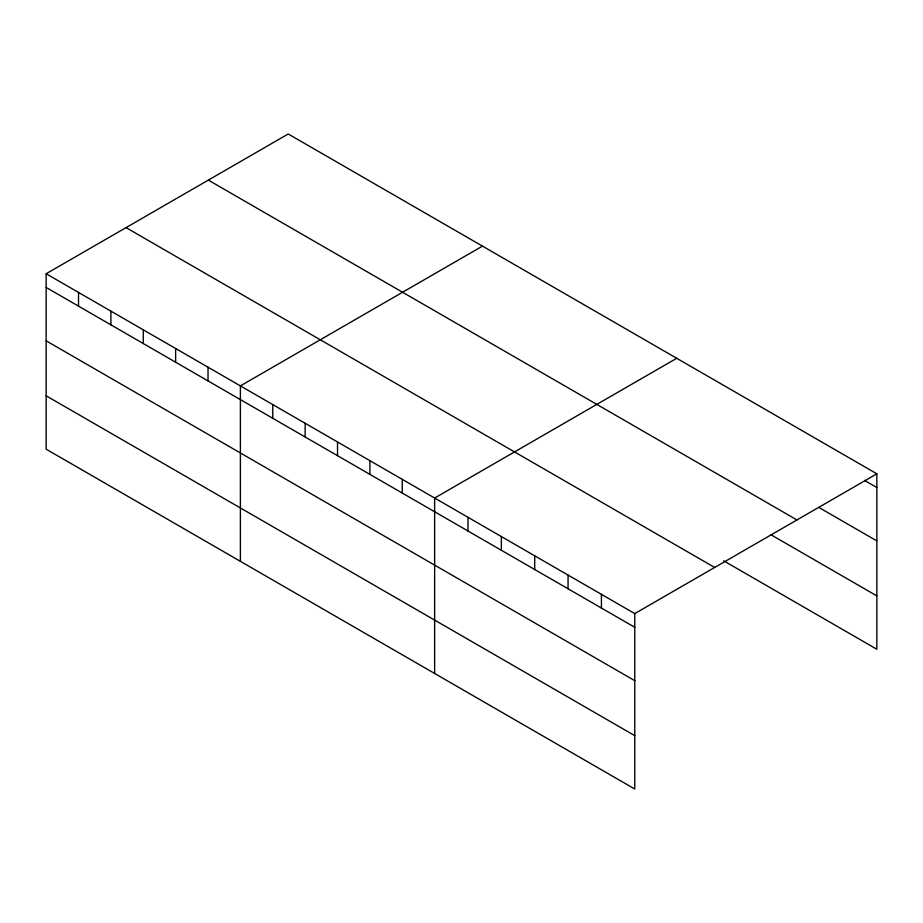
<?xml version="1.0" encoding="UTF-8"?>
<svg xmlns="http://www.w3.org/2000/svg" width="923" height="923" viewBox="0 0 923 923"><rect width="100%" height="100%" fill="white"/><g stroke="black" fill="none" stroke-linecap="round" stroke-linejoin="round"><path stroke-width="1.38" d="M46.15 273.75L634.77 613.587L634.77 789.015L46.15 449.178L46.15 273.75L288.23 133.985L876.85 473.822L876.85 649.25L723.667 560.815M482.475 246.129L240.395 385.895L240.395 561.322M676.721 358.274L434.641 498.039L434.641 673.467M634.77 613.587L876.85 473.822M864.493 480.398L876.85 487.54M818.782 507.385L876.85 540.901M208.344 180.112L796.964 519.949M770.601 534.544L876.85 595.889M126.036 227.623L714.656 567.46M46.15 287.457L634.77 627.294M46.15 340.829L634.77 680.666M46.15 395.805L634.77 735.643M601.415 594.331L601.415 608.038M568.06 575.075L568.06 588.782M534.705 555.808L534.705 569.526M501.351 536.551L501.351 550.27M467.996 517.295L467.996 531.013M402.266 479.349L402.266 493.055M369.892 460.658L369.892 474.364M337.518 441.967L337.518 455.674M305.144 423.276L305.144 436.983M272.77 404.586L272.77 418.292M208.021 367.204L208.021 380.911M175.647 348.513L175.647 362.22M143.273 329.823L143.273 343.529M110.898 311.132L110.898 324.838M78.524 292.441L78.524 306.148"/></g></svg>
